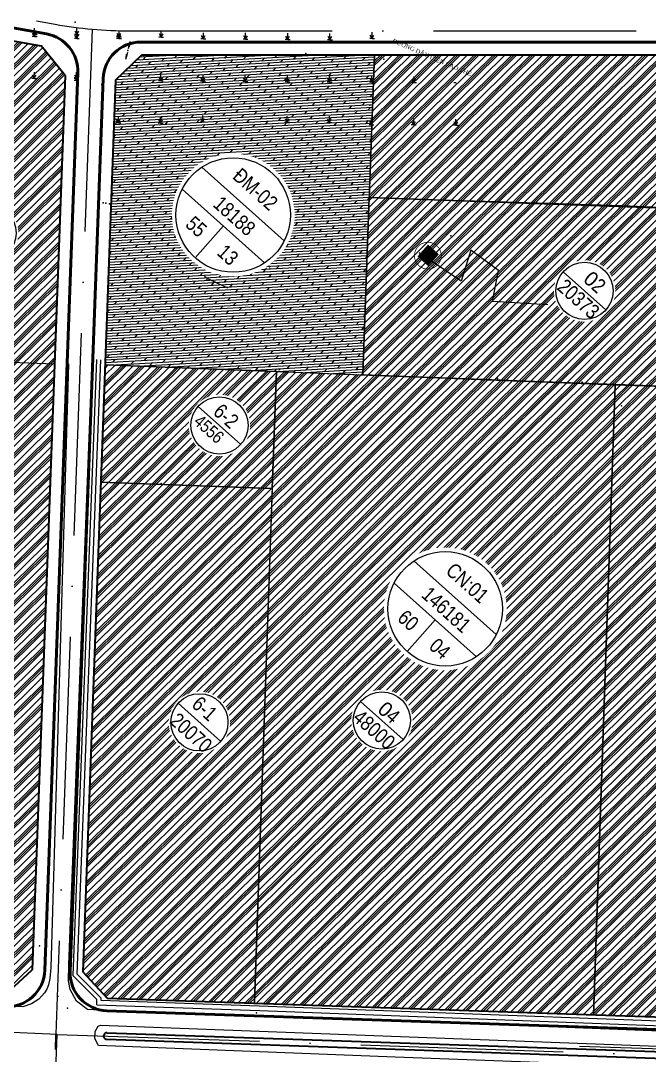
# Model space of a CAD drawing. Extents: x 577299 to 581055, y 2342699 to 2346415.
# Drawn here: x 580350.8 to 580648.8, y 2343692.2 to 2344182.6 of the extents above; entities that cross this region are included whole.
import ezdxf
from ezdxf.enums import TextEntityAlignment as Align

# ---------------------------------------------------------------- set-up
doc = ezdxf.new("R2010")
doc.units = 0
doc.header["$LTSCALE"] = 10
doc.header["$MEASUREMENT"] = 0
doc.set_wipeout_variables(frame=1)
for name, pattern in [('ACAD_ISO10W100', [18, 12, -3, 0, -3]), ('CENTER', [2, 1.25, -0.25, 0.25, -0.25]), ('DASHDOT', [1, 0.5, -0.25, 0, -0.25])]:
    doc.linetypes.add(name, pattern=pattern)
for name, color, linetype in [('CAY-NN', 3, 'Continuous'), ('CHU', 8, 'Continuous'), ('dientich', 11, 'Continuous'), ('HTCN', 192, 'Continuous'), ('HTDatKT', 37, 'Continuous'), ('HTDatTrong', 112, 'Continuous'), ('HTRanhTN', 147, 'Continuous'), ('KYHIEU', 2, 'Continuous'), ('Long dg', 30, 'Continuous'), ('Lopduong', 7, 'Continuous'), ('POINT', 8, 'Continuous'), ('SDuongTim', 5, 'Continuous'), ('Tim dg', 6, 'CENTER')]:
    doc.layers.add(name, color=color, linetype=linetype)
for name, color, linetype, lineweight in [('dqh', 7, 'Continuous', 60), ('HTTim-duong', 190, 'DASHDOT', 9), ('whe', 142, 'Continuous', 35), ('wlong-duong', 40, 'Continuous', 53)]:
    doc.layers.add(name, color=color, linetype=linetype, lineweight=lineweight)
doc.styles.add('1', font='VHTIME.TTF', dxfattribs={"height": 2})
doc.styles.add('CHUHOA', font='VHARIALN.TTF')
doc.linetypes.add('BOCAP_XAY', pattern='A,0.75,[147,LTTLL.SHX,S=0.1,R=0,X=0,Y=0],0.75', length=1.5)
pattern_1 = [(44.58224145, (-17089.494, 4285.579), (-4.387077064, 4.451522755), []), (44.58224145, (-17090.042, 4286.1354), (-4.387077064, 4.451522755), []), (44.58224145, (-17090.5906, 4286.692), (-4.387077064, 4.451522755), []), (44.58224145, (-17092.236, 4288.361), (-4.387077064, 4.451522755), [])]

# ---------------------------------------------------------------- blocks, each defined once
blk = doc.blocks.new('KH1')
blk.add_wipeout([(-9.82, 12.4), (-7.93, 13.63), (-6.29, 14.44), (-4.99, 14.94), (-3.04, 15.48), (-1.68, 15.72), (0.63, 15.87), (0.63, 15.87), (2.71, 15.75), (4.26, 15.49), (5.93, 15.05), (8.15, 14.17), (9.75, 13.31), (11.43, 12.14), (13.03, 10.71), (14.25, 9.35), (15.37, 7.79), (16.16, 6.43), (17.22, 3.92), (17.76, 1.91), (18.06, -0.17), (18.11, -1.61), (17.9, -4.33), (17.43, -6.45), (16.65, -8.61), (15.72, -10.44), (13.85, -13.06), (12.15, -14.77), (10.19, -16.25), (7.41, -17.72), (5.48, -18.4), (3.56, -18.84), (0.63, -19.09), (-2.13, -18.87), (-3.95, -18.48), (-5.71, -17.9), (-7.11, -17.28), (-8.47, -16.54), (-10.17, -15.36), (-10.17, -15.36), (-12.95, -12.62), (-14.19, -10.88), (-15.36, -8.66), (-16.14, -6.54), (-16.76, -3.35), (-16.76, -1.61), (-16.64, 1.08), (-16.23, 3), (-15.03, 6.15), (-13.34, 8.89), (-12.06, 10.41)])
blk.add_line((16.91, -1.61), (-15.64, -1.61))
blk.add_circle((0.63, -1.61), 16.27)
blk = doc.blocks.new('vfgf')
blk.add_wipeout([(582058.18, 2343877.06), (582061.89, 2343876.51), (582064.83, 2343875.73), (582067.01, 2343874.92), (582070.04, 2343873.45), (582072.01, 2343872.24), (582075.07, 2343869.89), (582075.07, 2343869.89), (582077.53, 2343867.45), (582079.19, 2343865.41), (582080.79, 2343863.02), (582082.6, 2343859.49), (582083.64, 2343856.63), (582084.46, 2343853.32), (582084.89, 2343849.78), (582084.92, 2343846.73), (582084.6, 2343843.54), (582084.08, 2343840.98), (582082.65, 2343836.67), (582081.11, 2343833.56), (582079.19, 2343830.63), (582077.68, 2343828.77), (582074.42, 2343825.6), (582071.5, 2343823.47), (582068.13, 2343821.62), (582064.96, 2343820.36), (582059.73, 2343819.15), (582055.72, 2343818.89), (582051.64, 2343819.19), (582046.54, 2343820.4), (582043.38, 2343821.67), (582040.48, 2343823.24), (582036.56, 2343826.15), (582033.34, 2343829.47), (582031.5, 2343831.97), (582029.93, 2343834.64), (582028.86, 2343836.95), (582027.99, 2343839.37), (582027.16, 2343842.72), (582027.16, 2343842.72), (582026.7, 2343849.21), (582027.06, 2343852.74), (582028.04, 2343856.83), (582029.4, 2343860.32), (582032.14, 2343865), (582034.05, 2343867.18), (582037.16, 2343870.41), (582039.8, 2343872.36), (582044.76, 2343874.98), (582049.89, 2343876.55), (582053.18, 2343877.04)]).dxf.layer = 'KYHIEU'
at = {"layer": 'KYHIEU'}
for p, q in [((582080.12, 2343835.99), (582040.8, 2343870.61)), ((582070.82, 2343825.43), (582031.51, 2343860.05)), ((582051.16, 2343842.74), (582037.89, 2343827.67))]:
    blk.add_line(p, q, dxfattribs=at)
blk.add_circle((582055.81, 2343848.02), 27.12, dxfattribs=at)

msp = doc.modelspace()

# ---------------------------------------------------------------- hatches: boundary and pattern name
at = {"layer": 'HTCN'}
h = msp.add_hatch(dxfattribs=at)
h.set_pattern_fill('PLASTI', color=256, scale=25, angle=44.5822, style=0)
h.set_pattern_definition(pattern_1)
h.paths.add_polyline_path([(580371.91, 2344156.56), (580360.54, 2344170.67), (580294.35, 2344182.53), (580289.23, 2344053.55), (580280.4, 2344023.33), (580366.87, 2344019.93)])
h.paths.add_polyline_path([(580280.4, 2344023.33), (580289.23, 2344053.55), (580294.35, 2344182.53), (580242.75, 2344191.77), (580214.8, 2344196.78), (580207.75, 2344026.05), (580238.42, 2344024.93)])
h.paths.add_polyline_path([(580356.28, 2343732.71), (580343.85, 2343721.22), (580230.33, 2343725.96), (580238.42, 2344024.93), (580280.4, 2344023.33), (580366.87, 2344019.93)])
h = msp.add_hatch(dxfattribs=at)
h.set_pattern_fill('PLASTI', color=256, scale=25, angle=44.5822, style=0)
h.set_pattern_definition(pattern_1)
h.paths.add_polyline_path([(580518.5, 2344166.47), (580516.02, 2344098.74), (580756.41, 2344090.16), (580757.74, 2344122.45), (580758.42, 2344141.67), (580759.45, 2344166.48), (580714.74, 2344166.46), (580699.45, 2344166.48)])
h = msp.add_hatch(dxfattribs=at)
h.set_pattern_fill('PLASTI', color=256, scale=25, angle=44.5822, style=0)
h.set_pattern_definition(pattern_1)
h.paths.add_polyline_path([(580516.02, 2344098.74), (580635.9, 2344094.97), (580756.45, 2344089.79), (580752.92, 2344005.41), (580513.07, 2344014.75)])
h = msp.add_hatch(dxfattribs=at)
h.set_pattern_fill('PLASTI', color=256, scale=25, angle=44.5822, style=0)
h.set_pattern_definition(pattern_1)
h.paths.add_polyline_path([(580472.17, 2344016.37), (580470.12, 2343960.88), (580388.82, 2343963.84), (580390.87, 2344019.5)])
h = msp.add_hatch(dxfattribs=at)
h.set_pattern_fill('PLASTI', color=256, scale=25, angle=44.5822, style=0)
h.set_pattern_definition(pattern_1)
h.paths.add_polyline_path([(580622.32, 2343711.48), (580461.62, 2343716.95), (580472.17, 2344016.37), (580632.59, 2344010.07)])
h = msp.add_hatch(dxfattribs=at)
h.set_pattern_fill('PLASTI', color=256, scale=25, angle=44.5822, style=0)
h.set_pattern_definition(pattern_1)
h.paths.add_polyline_path([(580752.93, 2344005.84), (580752.38, 2343990.97), (580741.77, 2343707.38), (580622.32, 2343711.49), (580632.59, 2344010.05)])
h = msp.add_hatch(dxfattribs=at)
h.set_pattern_fill('PLASTI', color=256, scale=25, angle=44.5822, style=0)
h.set_pattern_definition(pattern_1)
h.paths.add_polyline_path([(580461.62, 2343716.99), (580391.81, 2343719.38), (580380.26, 2343731.78), (580388.82, 2343963.84), (580470.1, 2343960.84)])
at = {"layer": 'HTDatKT'}
h = msp.add_hatch(dxfattribs=at)
h.set_pattern_fill('DOLMIT', color=256, scale=5, angle=44.5822, style=0)
h.set_pattern_definition([(3.21467, (581381.0807, 2344376.6203), (-0.0700964, 1.248033), []), (48.21467, (581381.0807, 2344376.6203), (-2.636259, 2.355873), [1.767767, -3.535538])])
h.paths.add_polyline_path([(580513.06, 2344014.76), (580518.5, 2344166.47), (580408.3, 2344166.47), (580395.85, 2344154.48), (580390.87, 2344019.5), (580472.17, 2344016.37)])

# ---------------------------------------------------------------- linework, layer by layer
at = {"color": 37, "const_width": 0.346}
msp.add_lwpolyline([(580541.13, 2344065.48, 15.423909), (580539.75, 2344066.37, 0.064834)], format="xyb", close=True, dxfattribs=at)
at = {"color": 37, "const_width": 6.93}
msp.add_lwpolyline([(580541.48, 2344068.56), (580546.52, 2344074.2)], dxfattribs=at)
at = {"layer": 'CAY-NN', "ltscale": 0.5, "extrusion": (0.002986, 0.010064, 0.999945)}
for p, q in [((580357.44, 2344175.1), (580356.29, 2344175.11)), ((580357.44, 2344175.1), (580356.29, 2344175.11)), ((580357.45, 2344176.13), (580356.3, 2344176.14)), ((580357.45, 2344176.13), (580356.3, 2344176.14)), ((580357.44, 2344175.19), (580356.59, 2344176.69)), ((580357.44, 2344175.19), (580356.59, 2344176.69)), ((580357.45, 2344176.22), (580356.6, 2344177.72)), ((580357.45, 2344176.22), (580356.6, 2344177.72)), ((580357.44, 2344175.19), (580357.46, 2344178.07)), ((580357.44, 2344175.19), (580357.46, 2344178.07)), ((580357.44, 2344175.19), (580358.32, 2344176.68)), ((580357.44, 2344175.19), (580358.32, 2344176.68)), ((580357.44, 2344175.1), (580358.6, 2344175.09)), ((580357.44, 2344175.1), (580358.59, 2344175.09)), ((580357.45, 2344176.22), (580357.47, 2344179.1)), ((580357.45, 2344176.22), (580357.47, 2344179.1)), ((580357.45, 2344176.22), (580358.33, 2344177.71)), ((580357.45, 2344176.22), (580358.33, 2344177.71)), ((580357.45, 2344176.13), (580358.61, 2344176.13)), ((580357.45, 2344176.13), (580358.6, 2344176.13)), ((580377.45, 2344176), (580376.3, 2344176)), ((580377.45, 2344176), (580376.3, 2344176)), ((580377.44, 2344174.27), (580376.58, 2344175.78)), ((580377.44, 2344174.27), (580376.58, 2344175.78)), ((580377.45, 2344176.08), (580376.6, 2344177.59)), ((580377.45, 2344176.08), (580376.6, 2344177.59)), ((580377.44, 2344174.27), (580377.46, 2344177.15)), ((580377.44, 2344174.27), (580377.45, 2344177.15)), ((580377.44, 2344174.27), (580378.31, 2344175.76)), ((580377.44, 2344174.27), (580378.31, 2344175.76)), ((580377.45, 2344176.08), (580377.47, 2344178.96)), ((580377.45, 2344176.08), (580377.47, 2344178.96)), ((580377.45, 2344176.08), (580378.33, 2344177.57)), ((580377.45, 2344176.08), (580378.32, 2344177.57)), ((580377.45, 2344176), (580378.6, 2344175.99)), ((580377.45, 2344176), (580378.6, 2344175.99)), ((580397.44, 2344174.99), (580396.29, 2344175)), ((580397.44, 2344174.99), (580396.29, 2344175)), ((580397.44, 2344174.22), (580396.58, 2344175.72)), ((580397.44, 2344174.22), (580396.58, 2344175.72)), ((580397.44, 2344175.08), (580396.59, 2344176.58)), ((580397.44, 2344175.08), (580396.59, 2344176.58)), ((580397.44, 2344175.08), (580397.46, 2344177.96)), ((580397.44, 2344175.08), (580397.46, 2344177.96)), ((580397.44, 2344174.22), (580397.46, 2344177.1)), ((580397.44, 2344174.22), (580397.45, 2344177.1)), ((580397.44, 2344175.08), (580398.32, 2344176.57)), ((580397.44, 2344175.08), (580398.32, 2344176.57)), ((580397.44, 2344174.22), (580398.31, 2344175.71)), ((580397.44, 2344174.22), (580398.31, 2344175.71)), ((580397.44, 2344174.99), (580398.6, 2344174.99)), ((580397.44, 2344174.99), (580398.59, 2344174.98)), ((580417.44, 2344174.85), (580416.29, 2344174.86)), ((580417.44, 2344174.85), (580416.29, 2344174.86)), ((580417.44, 2344174.94), (580416.59, 2344176.44)), ((580417.44, 2344174.94), (580416.59, 2344176.44)), ((580417.44, 2344174.94), (580417.46, 2344177.82)), ((580417.44, 2344174.94), (580417.46, 2344177.82)), ((580417.44, 2344174.94), (580418.32, 2344176.43)), ((580417.44, 2344174.94), (580418.31, 2344176.43)), ((580417.44, 2344174.85), (580418.59, 2344174.85)), ((580417.44, 2344174.85), (580418.59, 2344174.85)), ((580437.44, 2344174.03), (580436.58, 2344175.53)), ((580437.43, 2344174.03), (580436.58, 2344175.53)), ((580437.43, 2344174.03), (580437.45, 2344176.91)), ((580437.43, 2344174.03), (580438.31, 2344175.52)), ((580437.44, 2344174.03), (580437.46, 2344176.91)), ((580437.44, 2344174.03), (580438.31, 2344175.52)), ((580457.44, 2344173.89), (580456.58, 2344175.4)), ((580457.43, 2344173.89), (580456.58, 2344175.4)), ((580457.43, 2344173.89), (580457.45, 2344176.77)), ((580457.43, 2344173.89), (580458.31, 2344175.38)), ((580457.44, 2344173.89), (580457.46, 2344176.77)), ((580457.44, 2344173.89), (580458.31, 2344175.38)), ((580477.44, 2344173.75), (580476.58, 2344175.26)), ((580477.43, 2344173.75), (580476.58, 2344175.26)), ((580477.43, 2344173.75), (580477.45, 2344176.63)), ((580477.43, 2344173.75), (580478.31, 2344175.24)), ((580477.44, 2344173.75), (580477.46, 2344176.63)), ((580477.44, 2344173.75), (580478.31, 2344175.25)), ((580497.44, 2344173.62), (580496.58, 2344175.12)), ((580497.43, 2344173.62), (580496.58, 2344175.12)), ((580497.43, 2344173.62), (580497.45, 2344176.5)), ((580497.43, 2344173.62), (580498.31, 2344175.11)), ((580497.44, 2344173.62), (580497.46, 2344176.5)), ((580497.44, 2344173.62), (580498.31, 2344175.11)), ((580517.44, 2344174.25), (580516.58, 2344175.76)), ((580517.44, 2344174.25), (580516.59, 2344175.76)), ((580517.44, 2344174.25), (580517.46, 2344177.13)), ((580517.44, 2344174.25), (580517.46, 2344177.13)), ((580517.44, 2344174.25), (580518.31, 2344175.74)), ((580517.44, 2344174.25), (580518.31, 2344175.74)), ((580377.43, 2344174.19), (580376.28, 2344174.19)), ((580377.44, 2344174.19), (580376.29, 2344174.19)), ((580377.43, 2344174.19), (580378.59, 2344174.18)), ((580377.44, 2344174.19), (580378.59, 2344174.18)), ((580397.43, 2344174.13), (580396.28, 2344174.14)), ((580397.44, 2344174.13), (580396.29, 2344174.14)), ((580397.43, 2344174.13), (580398.59, 2344174.13)), ((580397.44, 2344174.13), (580398.59, 2344174.13)), ((580401.96, 2344169.47), (580402.83, 2344172.74)), ((580401.96, 2344169.47), (580402.82, 2344172.74)), ((580401.96, 2344169.47), (580402.62, 2344171.98)), ((580401.96, 2344169.47), (580402.62, 2344171.98)), ((580402.38, 2344171.07), (580402.01, 2344170.35)), ((580402.38, 2344171.07), (580402.02, 2344170.35)), ((580402.62, 2344171.98), (580402.25, 2344171.25)), ((580402.62, 2344171.98), (580402.26, 2344171.25)), ((580402.38, 2344171.07), (580402.34, 2344170.26)), ((580402.38, 2344171.07), (580402.34, 2344170.26)), ((580402.62, 2344171.98), (580402.58, 2344171.17)), ((580402.62, 2344171.98), (580402.58, 2344171.17)), ((580437.44, 2344173.94), (580436.28, 2344173.95)), ((580437.43, 2344173.94), (580436.28, 2344173.95)), ((580437.43, 2344173.94), (580438.59, 2344173.94)), ((580437.44, 2344173.94), (580438.59, 2344173.94)), ((580457.44, 2344173.81), (580456.28, 2344173.81)), ((580457.43, 2344173.81), (580456.28, 2344173.81)), ((580457.43, 2344173.81), (580458.59, 2344173.8)), ((580457.44, 2344173.81), (580458.59, 2344173.8)), ((580477.44, 2344173.67), (580476.28, 2344173.68)), ((580477.43, 2344173.67), (580476.28, 2344173.67)), ((580477.43, 2344173.67), (580478.58, 2344173.66)), ((580477.44, 2344173.67), (580478.59, 2344173.66)), ((580497.43, 2344173.53), (580496.28, 2344173.54)), ((580497.43, 2344173.53), (580496.28, 2344173.54)), ((580497.43, 2344173.53), (580498.59, 2344173.52)), ((580497.43, 2344173.53), (580498.58, 2344173.52)), ((580517.44, 2344174.17), (580516.29, 2344174.17)), ((580517.44, 2344174.17), (580516.29, 2344174.17)), ((580517.44, 2344174.17), (580518.59, 2344174.16)), ((580517.44, 2344174.17), (580518.59, 2344174.16)), ((580401.44, 2344167.53), (580400.57, 2344164.25)), ((580401.44, 2344167.52), (580400.57, 2344164.25)), ((580401.44, 2344167.53), (580400.78, 2344165.02)), ((580401.44, 2344167.52), (580400.78, 2344165.02)), ((580400.78, 2344165.02), (580400.82, 2344165.83)), ((580400.78, 2344165.02), (580400.82, 2344165.83)), ((580400.78, 2344165.02), (580401.15, 2344165.75)), ((580400.78, 2344165.02), (580401.14, 2344165.74)), ((580401.02, 2344165.93), (580401.06, 2344166.74)), ((580401.02, 2344165.93), (580401.06, 2344166.74)), ((580401.02, 2344165.93), (580401.39, 2344166.65)), ((580401.02, 2344165.93), (580401.38, 2344166.65)), ((580357.31, 2344155.19), (580356.15, 2344155.2)), ((580357.3, 2344155.19), (580356.15, 2344155.2)), ((580357.31, 2344155.28), (580356.45, 2344156.78)), ((580357.3, 2344155.28), (580356.45, 2344156.78)), ((580357.3, 2344155.28), (580357.32, 2344158.16)), ((580357.3, 2344155.28), (580358.18, 2344156.77)), ((580357.3, 2344155.19), (580358.45, 2344155.18)), ((580357.31, 2344155.28), (580357.33, 2344158.16)), ((580357.31, 2344155.28), (580358.18, 2344156.77)), ((580357.31, 2344155.19), (580358.46, 2344155.18)), ((580377.31, 2344155.22), (580376.15, 2344155.23)), ((580377.31, 2344155.22), (580376.16, 2344155.23)), ((580377.3, 2344154.36), (580376.44, 2344155.86)), ((580377.31, 2344155.31), (580376.45, 2344156.81)), ((580377.3, 2344154.36), (580376.45, 2344155.86)), ((580377.31, 2344155.31), (580376.46, 2344156.81)), ((580377.3, 2344154.36), (580377.32, 2344157.24)), ((580377.3, 2344154.36), (580377.32, 2344157.24)), ((580377.3, 2344154.36), (580378.17, 2344155.85)), ((580377.3, 2344154.36), (580378.17, 2344155.85)), ((580377.31, 2344155.31), (580377.33, 2344158.19)), ((580377.31, 2344155.31), (580377.33, 2344158.19)), ((580377.31, 2344155.31), (580378.18, 2344156.8)), ((580377.31, 2344155.31), (580378.18, 2344156.8)), ((580377.31, 2344155.22), (580378.46, 2344155.21)), ((580377.31, 2344155.22), (580378.46, 2344155.21)), ((580417.3, 2344154.17), (580416.44, 2344155.67)), ((580417.3, 2344154.17), (580416.45, 2344155.67)), ((580417.3, 2344154.17), (580417.32, 2344157.05)), ((580417.3, 2344154.17), (580417.32, 2344157.05)), ((580417.3, 2344154.17), (580418.17, 2344155.66)), ((580417.3, 2344154.17), (580418.17, 2344155.66)), ((580437.3, 2344153.95), (580436.44, 2344155.45)), ((580437.3, 2344153.95), (580436.44, 2344155.45)), ((580437.3, 2344153.95), (580437.32, 2344156.83)), ((580437.3, 2344153.95), (580437.32, 2344156.83)), ((580437.3, 2344153.95), (580438.17, 2344155.44)), ((580437.3, 2344153.95), (580438.17, 2344155.44)), ((580457.3, 2344153.9), (580456.44, 2344155.4)), ((580457.3, 2344153.89), (580456.44, 2344155.4)), ((580457.3, 2344153.9), (580457.32, 2344156.77)), ((580457.3, 2344153.89), (580457.32, 2344156.77)), ((580457.3, 2344153.9), (580458.17, 2344155.39)), ((580457.3, 2344153.89), (580458.17, 2344155.39)), ((580477.3, 2344153.67), (580476.44, 2344155.17)), ((580477.29, 2344153.67), (580476.44, 2344155.17)), ((580477.29, 2344153.67), (580477.31, 2344156.55)), ((580477.29, 2344153.67), (580478.17, 2344155.16)), ((580477.3, 2344153.67), (580477.32, 2344156.55)), ((580477.3, 2344153.67), (580478.17, 2344155.16)), ((580497.3, 2344153.62), (580496.44, 2344155.12)), ((580497.29, 2344153.62), (580496.44, 2344155.12)), ((580497.29, 2344153.62), (580497.31, 2344156.5)), ((580497.29, 2344153.62), (580498.17, 2344155.11)), ((580497.3, 2344153.62), (580497.32, 2344156.5)), ((580497.3, 2344153.62), (580498.17, 2344155.11)), ((580517.29, 2344153.48), (580517.31, 2344156.36)), ((580517.3, 2344153.48), (580517.32, 2344156.36)), ((580537.29, 2344153.34), (580537.31, 2344156.22)), ((580537.3, 2344153.34), (580537.32, 2344156.22)), ((580377.3, 2344154.27), (580376.14, 2344154.28)), ((580377.3, 2344154.27), (580376.15, 2344154.28)), ((580377.3, 2344154.27), (580378.45, 2344154.27)), ((580377.3, 2344154.27), (580378.45, 2344154.27)), ((580417.3, 2344154.08), (580416.14, 2344154.09)), ((580417.3, 2344154.08), (580416.15, 2344154.09)), ((580417.3, 2344154.08), (580418.45, 2344154.07)), ((580417.3, 2344154.08), (580418.45, 2344154.07)), ((580437.3, 2344153.86), (580436.14, 2344153.87)), ((580437.3, 2344153.86), (580436.15, 2344153.87)), ((580437.3, 2344153.86), (580438.45, 2344153.85)), ((580437.3, 2344153.86), (580438.45, 2344153.85)), ((580457.3, 2344153.81), (580456.14, 2344153.82)), ((580457.3, 2344153.81), (580456.15, 2344153.82)), ((580457.3, 2344153.81), (580458.45, 2344153.8)), ((580457.3, 2344153.81), (580458.45, 2344153.8)), ((580477.3, 2344153.58), (580476.14, 2344153.59)), ((580477.29, 2344153.58), (580476.14, 2344153.59)), ((580477.29, 2344153.58), (580478.45, 2344153.57)), ((580477.3, 2344153.58), (580478.45, 2344153.57)), ((580497.3, 2344153.53), (580496.14, 2344153.54)), ((580497.29, 2344153.53), (580496.14, 2344153.54)), ((580497.29, 2344153.53), (580498.45, 2344153.52)), ((580497.3, 2344153.53), (580498.45, 2344153.52)), ((580517.3, 2344153.39), (580516.14, 2344153.4)), ((580517.29, 2344153.39), (580516.14, 2344153.4)), ((580517.3, 2344153.48), (580516.44, 2344154.98)), ((580517.29, 2344153.48), (580516.44, 2344154.98)), ((580517.29, 2344153.48), (580518.17, 2344154.97)), ((580517.29, 2344153.39), (580518.45, 2344153.38)), ((580517.3, 2344153.48), (580518.17, 2344154.97)), ((580517.3, 2344153.39), (580518.45, 2344153.38)), ((580537.3, 2344153.25), (580536.14, 2344153.26)), ((580537.29, 2344153.25), (580536.14, 2344153.26)), ((580537.3, 2344153.34), (580536.44, 2344154.84)), ((580537.29, 2344153.34), (580536.44, 2344154.84)), ((580537.29, 2344153.34), (580538.17, 2344154.83)), ((580537.29, 2344153.25), (580538.44, 2344153.24)), ((580537.3, 2344153.34), (580538.17, 2344154.83)), ((580537.3, 2344153.25), (580538.45, 2344153.24)), ((580557.29, 2344153.11), (580556.14, 2344153.12)), ((580557.29, 2344153.11), (580556.14, 2344153.12)), ((580397.16, 2344134.22), (580396.3, 2344135.72)), ((580397.16, 2344134.22), (580396.31, 2344135.72)), ((580397.16, 2344134.22), (580397.18, 2344137.1)), ((580397.16, 2344134.22), (580397.18, 2344137.1)), ((580397.16, 2344134.22), (580398.04, 2344135.71)), ((580397.16, 2344134.22), (580398.03, 2344135.71)), ((580417.16, 2344134.17), (580416.31, 2344135.67)), ((580417.16, 2344134.17), (580416.31, 2344135.67)), ((580417.16, 2344134.17), (580417.18, 2344137.05)), ((580417.16, 2344134.17), (580417.18, 2344137.05)), ((580417.16, 2344134.17), (580418.04, 2344135.66)), ((580417.16, 2344134.17), (580418.03, 2344135.66)), ((580437.17, 2344134.81), (580436.31, 2344136.31)), ((580437.16, 2344134.81), (580436.31, 2344136.31)), ((580437.16, 2344134.81), (580437.18, 2344137.69)), ((580437.16, 2344134.81), (580438.04, 2344136.3)), ((580437.17, 2344134.81), (580437.19, 2344137.69)), ((580437.17, 2344134.81), (580438.04, 2344136.3)), ((580477.17, 2344134.53), (580476.31, 2344136.04)), ((580477.16, 2344134.53), (580476.31, 2344136.04)), ((580477.16, 2344134.53), (580477.18, 2344137.41)), ((580477.16, 2344134.53), (580478.04, 2344136.02)), ((580477.17, 2344134.53), (580477.18, 2344137.41)), ((580477.17, 2344134.53), (580478.04, 2344136.02)), ((580497.16, 2344134.4), (580496.31, 2344135.9)), ((580497.16, 2344134.39), (580496.31, 2344135.9)), ((580497.16, 2344134.4), (580497.18, 2344137.28)), ((580497.16, 2344134.39), (580497.18, 2344137.27)), ((580497.16, 2344134.4), (580498.04, 2344135.89)), ((580497.16, 2344134.39), (580498.04, 2344135.89)), ((580517.16, 2344133.39), (580517.18, 2344136.27)), ((580517.16, 2344133.39), (580517.18, 2344136.27)), ((580537.16, 2344133.34), (580537.18, 2344136.22)), ((580537.16, 2344133.34), (580537.18, 2344136.22)), ((580557.15, 2344133.11), (580557.17, 2344135.99)), ((580557.16, 2344133.11), (580557.18, 2344135.99)), ((580397.16, 2344134.13), (580396.01, 2344134.14)), ((580397.16, 2344134.13), (580396.01, 2344134.14)), ((580397.16, 2344134.13), (580398.31, 2344134.12)), ((580397.16, 2344134.13), (580398.31, 2344134.12)), ((580417.16, 2344134.08), (580416.01, 2344134.09)), ((580417.16, 2344134.08), (580416.01, 2344134.09)), ((580417.16, 2344134.08), (580418.31, 2344134.07)), ((580417.16, 2344134.08), (580418.31, 2344134.07)), ((580437.17, 2344134.72), (580436.01, 2344134.73)), ((580437.16, 2344134.72), (580436.01, 2344134.73)), ((580437.16, 2344134.72), (580438.31, 2344134.72)), ((580437.17, 2344134.72), (580438.32, 2344134.72)), ((580477.16, 2344134.45), (580476.01, 2344134.45)), ((580477.16, 2344134.45), (580476.01, 2344134.45)), ((580477.16, 2344134.45), (580478.32, 2344134.44)), ((580477.16, 2344134.45), (580478.31, 2344134.44)), ((580497.16, 2344134.31), (580496.01, 2344134.32)), ((580497.16, 2344134.31), (580496.01, 2344134.32)), ((580497.16, 2344134.31), (580498.32, 2344134.3)), ((580497.16, 2344134.31), (580498.31, 2344134.3)), ((580517.15, 2344133.3), (580516, 2344133.31)), ((580517.16, 2344133.3), (580516.01, 2344133.31)), ((580517.16, 2344133.39), (580516.3, 2344134.89)), ((580517.16, 2344133.39), (580516.3, 2344134.89)), ((580517.15, 2344133.3), (580518.31, 2344133.3)), ((580517.16, 2344133.39), (580518.03, 2344134.88)), ((580517.16, 2344133.39), (580518.03, 2344134.88)), ((580517.16, 2344133.3), (580518.31, 2344133.3)), ((580537.15, 2344133.25), (580536, 2344133.26)), ((580537.16, 2344133.25), (580536.01, 2344133.26)), ((580537.16, 2344133.34), (580536.3, 2344134.84)), ((580537.16, 2344133.34), (580536.3, 2344134.84)), ((580537.15, 2344133.25), (580538.31, 2344133.25)), ((580537.16, 2344133.34), (580538.03, 2344134.83)), ((580537.16, 2344133.34), (580538.03, 2344134.83)), ((580537.16, 2344133.25), (580538.31, 2344133.25)), ((580557.16, 2344133.03), (580556, 2344133.04)), ((580557.15, 2344133.03), (580556, 2344133.03)), ((580557.16, 2344133.11), (580556.3, 2344134.62)), ((580557.15, 2344133.11), (580556.3, 2344134.62)), ((580557.15, 2344133.11), (580558.03, 2344134.6)), ((580557.15, 2344133.03), (580558.31, 2344133.02)), ((580557.16, 2344133.11), (580558.03, 2344134.61)), ((580557.16, 2344133.03), (580558.31, 2344133.02))]:
    msp.add_line(p, q, dxfattribs=at)
at = {"layer": 'dientich'}
msp.add_lwpolyline([(580371.91, 2344156.56), (580360.54, 2344170.67), (580294.35, 2344182.53), (580289.23, 2344053.55), (580280.4, 2344023.33), (580366.87, 2344019.93), (580371.91, 2344156.56)], dxfattribs=at)
for points in [[(580518.5, 2344166.47), (580516.02, 2344098.74), (580756.41, 2344090.16), (580757.74, 2344122.45), (580758.42, 2344141.67), (580759.45, 2344166.48), (580714.74, 2344166.46), (580699.45, 2344166.48)], [(580356.28, 2343732.71), (580343.85, 2343721.22), (580230.33, 2343725.96), (580238.42, 2344024.93), (580280.4, 2344023.33), (580366.87, 2344019.93)], [(580470.1, 2343960.84), (580472.17, 2344016.37), (580390.87, 2344019.47), (580388.82, 2343963.84)], [(580752.93, 2344005.84), (580752.38, 2343990.97), (580741.77, 2343707.38), (580622.32, 2343711.49), (580632.59, 2344010.05)]]:
    msp.add_lwpolyline(points, close=True, dxfattribs=at)
at = {"layer": 'HTDatTrong'}
msp.add_lwpolyline([(580472.17, 2344016.37), (580470.12, 2343960.88), (580388.82, 2343963.84), (580390.87, 2344019.5)], close=True, dxfattribs=at)
at = {"layer": 'HTRanhTN', "linetype": 'BOCAP_XAY', "ltscale": 0.5}
for points in [[(580386.85, 2344021.96), (580375.49, 2343730.1)], [(580388.7, 2344021.92), (580377.48, 2343730.81)], [(580386.97, 2343716.13), (580386.99, 2343718.77), (580375.49, 2343730.1)], [(580377.48, 2343730.81), (580388.77, 2343719.53), (580388.81, 2343718.44)], [(580386.97, 2343716.13), (580464.22, 2343713.51)], [(580388.81, 2343718.44), (580463.89, 2343715.66)], [(580463.89, 2343715.66), (580742.18, 2343705.23)], [(580464.22, 2343713.51), (580742.09, 2343702.89)]]:
    msp.add_lwpolyline(points, dxfattribs=at)
at = {"layer": 'HTTim-duong', "ltscale": 25, "extrusion": (-8.80861e-05, -0.0001149, 1)}
msp.add_line((580368.82, 2343720.08), (580368.66, 2343720.09), dxfattribs=at)
at = {"layer": 'HTTim-duong', "linetype": 'Continuous', "extrusion": (-8.80861e-05, -0.0001149, 1)}
msp.add_line((580353.4, 2343301.21), (580368.06, 2343702.18), dxfattribs=at)
at = {"layer": 'Long dg', "ltscale": 0.2, "extrusion": (-8.80861e-05, -0.0001149, 1)}
msp.add_line((580615.71, 2343696.62, 7.54), (580755.54, 2343692.03, 7.55), dxfattribs=at)
at = {"layer": 'Lopduong', "extrusion": (-8.80861e-05, -0.0001149, 1), "elevation": 0.85}
for points in [[(580559.66, 2344059.15), (580539.82, 2344072.56)], [(580564.31, 2344073.88), (580559.66, 2344059.15)], [(580577.42, 2344064.26), (580564.31, 2344073.88)], [(580574.55, 2344049.52), (580577.42, 2344064.26)]]:
    msp.add_lwpolyline(points, dxfattribs=at)
at = {"layer": 'Lopduong'}
for points in [[(580373.44, 2344019.95), (580365.16, 2343733.71)], [(580373.68, 2343735.31), (580384.74, 2344021.49)], [(580464.31, 2343711.32), (580795.18, 2343698.39), (580806.44, 2343699.41), (580810.2, 2343701.34), (580811.18, 2343726.02), (580813.08, 2343776.35), (580815.44, 2343833.97), (580815.85, 2343845.12), (580811.71, 2343847.33), (580749.09, 2343849.9)], [(580365.16, 2343733.71), (580364.72, 2343728.58), (580364.04, 2343725.57), (580363.25, 2343723.67), (580362.19, 2343721.9), (580359.45, 2343718.83), (580355.98, 2343716.58), (580351.81, 2343715.28), (580327.01, 2343715.96), (580202.94, 2343720.73)], [(580373.52, 2343727.54), (580373.68, 2343735.31)], [(580391.07, 2343713.49), (580382.45, 2343713.89), (580377.28, 2343717.93), (580374.3, 2343723.44), (580373.52, 2343727.54)], [(580391.07, 2343713.49), (580382.45, 2343713.89), (580377.28, 2343717.93), (580374.3, 2343723.44), (580373.52, 2343727.54)], [(580391.07, 2343713.49), (580382.45, 2343713.89), (580377.28, 2343717.93), (580374.3, 2343723.44), (580373.52, 2343727.54)], [(580528.31, 2343691.3), (580387.78, 2343696.9), (580385.97, 2343700.21), (580386.13, 2343703.52), (580387.63, 2343706.08), (580388.71, 2343706.48), (580526.61, 2343701.31)], [(580526.61, 2343701.31), (580732.48, 2343693.58), (580731.37, 2343683.65), (580711.06, 2343684.55), (580528.31, 2343691.3)]]:
    msp.add_lwpolyline(points, dxfattribs=at)
at = {"layer": 'POINT', "extrusion": (0.002986, 0.010064, 0.999945)}
for p in [(580376.71, 2344181.9, 9.52), (580408.18, 2344172.7, 9.52), (580401.7, 2344168.5, 9.58), (580401.7, 2344168.5, 9.58), (580401.7, 2344168.5, 9.58), (580401.7, 2344168.5, 9.58), (580401.7, 2344168.5, 9.58), (580409.26, 2344166.16, 9.58), (580447.85, 2344164.93, 9.48), (580485.98, 2344166.97, 9.35), (580522.92, 2344164.41, 9.26), (580389.27, 2344152.39, 9.78), (580463.87, 2344143.48, 9.65), (580516.42, 2344142.53, 9.5), (580399.54, 2344135.17, 9.92), (580486.29, 2344128.33, 9.73), (580427.35, 2344122.97, 9.96), (580569.43, 2344125.44, 9.51), (580445.71, 2344106.69, 10.07), (580389.9, 2344096.28, 10.34), (580391.18, 2344096.04, 10.34), (580392.89, 2344095.73, 10.34), (580417.24, 2344081.51, 10.41), (580468.66, 2344084.04, 10.23), (580511.39, 2344083.16, 10.11), (580554.68, 2344080.56, 10.01), (580546.39, 2344050.04, 10.34), (580414.99, 2344045.23, 10.78), (580465.13, 2344045.89, 10.63), (580473.06, 2344016.41, 10.9), (580473.46, 2344017.33, 10.89), (580576.93, 2344013.01, 10.62), (580616.93, 2344011.34, 5.92), (580404.08, 2344006.36, 11.21), (580444.58, 2344004.05, 11.11), (580635.71, 2344000.07, 10.58), (580417.46, 2343963.27, 11.6), (580359.71, 2343744.09, 13.98), (580373.01, 2343714.64, 14.24), (580462.58, 2343712.34, 13.99)]:
    msp.add_point(p, dxfattribs=at)
at = {"layer": 'SDuongTim', "linetype": 'Continuous', "extrusion": (-8.80861e-05, -0.0001149, 1)}
msp.add_line((580368.06, 2343702.18), (580186.38, 2343709.82), dxfattribs=at)
at = {"layer": 'Tim dg', "linetype": 'ACAD_ISO10W100', "ltscale": 0.8}
for p, q in [((580216.49, 2344207.9), (580367.23, 2344180.9)), ((580384.74, 2344178.56), (580367.54, 2343702.21)), ((580402.47, 2344177.77), (580808, 2344177.73))]:
    msp.add_line(p, q, dxfattribs=at)
at = {"layer": 'Tim dg', "linetype": 'ACAD_ISO10W100', "ltscale": 0.8, "extrusion": (-8.80861e-05, -0.0001149, 1)}
for p, q in [((580368.82, 2343720.08), (580368.66, 2343720.09)), ((580368.06, 2343702.18), (580186.38, 2343709.82)), ((580352.05, 2343263.02), (580367.54, 2343702.21)), ((580368.06, 2343702.18), (580821.11, 2343686.65))]:
    msp.add_line(p, q, dxfattribs=at)
at = {"layer": 'Tim dg', "linetype": 'ACAD_ISO10W100', "ltscale": 0.8}
msp.add_arc((580402.49, 2344377.77, 0), 200, 259.8462, 269.9945, dxfattribs=at)
at = {"layer": 'whe'}
for p, q in [((580214.8, 2344196.78), (580360.54, 2344170.67)), ((580371.91, 2344156.56), (580360.54, 2344170.67)), ((580395.85, 2344154.48), (580408.3, 2344166.47)), ((580408.3, 2344166.47), (580789.34, 2344166.48)), ((580395.85, 2344154.48), (580380.26, 2343731.78)), ((580343.85, 2343721.22), (580356.28, 2343732.71)), ((580380.26, 2343731.78), (580391.81, 2343719.38))]:
    msp.add_line(p, q, dxfattribs=at)
at = {"layer": 'whe', "extrusion": (-8.80861e-05, -0.0001149, 1)}
for p, q in [((580391.81, 2343719.38), (580784.79, 2343705.9)), ((580391.59, 2343699.88), (580758.84, 2343687.28)), ((580391.69, 2343702.88), (580758.94, 2343690.28))]:
    msp.add_line(p, q, dxfattribs=at)
at = {"layer": 'whe'}
msp.add_arc((580391.64, 2343701.38), 1.5, 88.0359, 268.0359, dxfattribs=at)
at = {"layer": 'wlong-duong'}
for p, q in [((580215.7, 2344202.71), (580363.15, 2344176.3)), ((580407.86, 2344172.47), (580790.43, 2344172.48)), ((580377.97, 2344157.92), (580362.28, 2343732.55)), ((580389.87, 2344155.13), (580374.27, 2343732.04))]:
    msp.add_line(p, q, dxfattribs=at)
at = {"layer": 'wlong-duong', "extrusion": (-8.80861e-05, -0.0001149, 1)}
msp.add_line((580391.64, 2343713.38), (580768.52, 2343700.46), dxfattribs=at)
at = {"layer": 'wlong-duong'}
for centre, start, end in [((580359.98, 2344158.58, 0), 357.8877, 79.8456), ((580407.86, 2344154.47), 90.0014, 177.8877), ((580344.29, 2343733.21), 267.594, 357.8877), ((580392.26, 2343731.37), 177.8877, 268.0359)]:
    msp.add_arc(centre, 18, start, end, dxfattribs=at)

# ---------------------------------------------------------------- texts
at = {"layer": 'CHU', "extrusion": (0.002986, 0.010064, 0.999945), "style": '1'}
for s, height, rotation, p in [('®\xadêng d©y ®iÖn cao thÕ', 2, 336.5564, (580542.79, 2344028.04, 25334.76)), ('RUéNG LóA', 2.5, 359.6024, (580455.76, 2343928.9, 25334.76))]:
    msp.add_text(s, height=height, rotation=rotation, dxfattribs=at).set_placement(p, align=Align.CENTER)

# ---------------------------------------------------------------- next in the draw order: block references
at = {"layer": 'KYHIEU', "xscale": 0.833333333333181, "yscale": 0.833333333333181, "zscale": 0.833333333333181, "rotation": 318.2146987994943}
for p in [(580335.64, 2344083.31), (580618.64, 2344055.88), (580436.06, 2343851.41), (580522.58, 2343852.28, -25331.64)]:
    msp.add_blockref('KH1', p, dxfattribs=at)
at = {"layer": 'whe', "rotation": 359.5822414465865}
msp.add_blockref('vfgf', (-18678.21, 4548.66), dxfattribs=at)

# ---------------------------------------------------------------- next in the draw order: linework, layer by layer
at = {"layer": 'dientich'}
for points in [[(580518.5, 2344166.47), (580408.3, 2344166.47), (580395.85, 2344154.48), (580390.87, 2344019.5), (580513.06, 2344014.78)], [(580516.02, 2344098.74), (580513.07, 2344014.75), (580752.93, 2344005.84), (580756.41, 2344090.16)], [(580516.02, 2344098.74), (580635.9, 2344094.97), (580756.45, 2344089.79), (580752.92, 2344005.41), (580513.07, 2344014.75)], [(580622.32, 2343711.48), (580461.62, 2343716.99), (580472.17, 2344016.37), (580632.59, 2344010.07)], [(580461.62, 2343716.99), (580391.81, 2343719.38), (580380.26, 2343731.78), (580388.82, 2343963.84), (580470.1, 2343960.84)]]:
    msp.add_lwpolyline(points, close=True, dxfattribs=at)
at = {"layer": 'Lopduong', "extrusion": (-8.80861e-05, -0.0001149, 1)}
msp.add_line((580439.29, 2344060.46), (580438, 2344061.39), dxfattribs=at)
at = {"layer": 'Lopduong', "extrusion": (-8.80861e-05, -0.0001149, 1), "elevation": 0.85}
for points in [[(580449.03, 2344055.91), (580439.29, 2344060.44)], [(580449.03, 2344055.91), (580439.29, 2344060.44)], [(580600.7, 2344047.98), (580574.55, 2344049.52)]]:
    msp.add_lwpolyline(points, dxfattribs=at)
at = {"layer": 'whe'}
msp.add_line((580371.91, 2344156.56), (580356.28, 2343732.71), dxfattribs=at)

# ---------------------------------------------------------------- next in the draw order: texts
at = {"layer": 'dientich', "style": 'CHUHOA'}
msp.add_text('18188', height=7, rotation=318.2146, dxfattribs=at).set_placement((580452.19, 2344090.1, 25331.64), align=Align.MIDDLE_CENTER)
for s, p in [('55', (580428.46, 2344085.39, 25331.64)), ('13', (580443.44, 2344072, 25331.64)), ('20373', (580604.66, 2344055.58)), ('20070', (580421.03, 2343849.96)), ('48000', (580507.81, 2343851.47))]:
    msp.add_text(s, height=7, rotation=318.2146, dxfattribs=at).set_placement(p)
at = {"layer": 'dqh', "color": 7, "lineweight": 25, "extrusion": (-8.81556e-05, -0.000114846, 1), "char_height": 7, "width": 1263.0543, "attachment_point": 5, "text_direction": (0.745647, -0.666341, -1.1e-05), "style": 'CHUHOA'}
for s, insert in [('®m-02', (580462.09, 2344102.72, 25346.69)), ('{\\f.VnAvantH|b0|i0|c0|p34;0}2', (580622.94, 2344058.69, 15.08)), ('6-1', (580438.05, 2343856.53, 15.03)), ('{\\f.VnAvantH|b0|i0|c0|p34;0}4', (580525.4, 2343854.73, 15.05))]:
    msp.add_mtext(s, dxfattribs=dict(at, insert=insert))

# ---------------------------------------------------------------- next in the draw order: block references
at = {"layer": 'KYHIEU', "xscale": 0.833333333333181, "yscale": 0.833333333333181, "zscale": 0.833333333333181, "rotation": 318.2146987994943}
msp.add_blockref('KH1', (580445.56, 2343992.13), dxfattribs=at)
at = {"layer": 'whe', "rotation": 359.5822414465865}
msp.add_blockref('vfgf', (-18577.72, 4362.02), dxfattribs=at)

# ---------------------------------------------------------------- next in the draw order: texts
at = {"layer": 'dientich', "extrusion": (-1.38117e-05, 2.8119e-05, 1), "style": 'CHUHOA'}
msp.add_text('4556', height=6, rotation=318.2146, dxfattribs=at).set_placement((580432.44, 2343991.94, 57.89))
at = {"layer": 'dientich', "style": 'CHUHOA'}
msp.add_text('146181', height=7, rotation=318.2146, dxfattribs=at).set_placement((580552.68, 2343903.46, 25331.64), align=Align.MIDDLE_CENTER)
for s, p in [('60', (580528.95, 2343898.75, 25331.64)), ('04', (580543.93, 2343885.35, 25331.64))]:
    msp.add_text(s, height=7, rotation=318.2146, dxfattribs=at).set_placement(p)
at = {"layer": 'dqh', "color": 7, "lineweight": 25, "extrusion": (-8.81556e-05, -0.000114846, 1), "char_height": 7, "width": 1263.0543, "attachment_point": 5, "text_direction": (0.745647, -0.666341, -1.1e-05), "style": 'CHUHOA'}
for s, insert in [('6-2', (580448.24, 2343995.2, 15.09)), ('cn:01', (580562.58, 2343916.08, 25346.69))]:
    msp.add_mtext(s, dxfattribs=dict(at, insert=insert))

doc.saveas('drawing.dxf')
